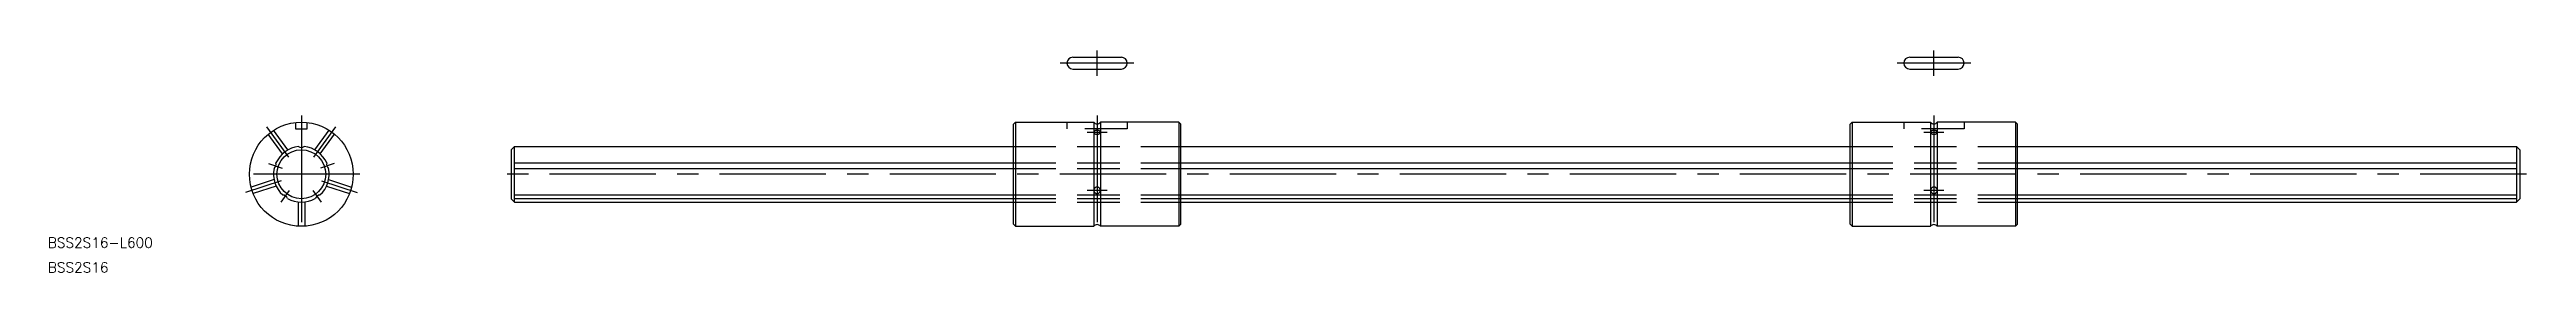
# Model space of a CAD drawing. Extents: x -75 to 665, y -29 to 37.
import ezdxf

# ---------------------------------------------------------------- set-up
doc = ezdxf.new("R2010")
doc.units = 0
doc.linetypes.add('CENTER', pattern=[50.8, 31.75, -6.35, 6.35, -6.35])
doc.linetypes.add('DASHED', pattern=[19.05, 12.7, -6.35])
doc.layers.get('0').update_dxf_attribs({"linetype": 'CONTINUOUS'})
doc.layers.add('CENTER', color=1, linetype='CENTER')
doc.styles.get("Standard").update_dxf_attribs({"font": 'txt.shx', "height": 3, "bigfont": 'bigfont.shx'})

msp = doc.modelspace()

# ---------------------------------------------------------------- linework, layer by layer
at = {"color": 7, "linetype": 'CONTINUOUS'}
for p, q in [((230.46, 34.85), (244.96, 34.85)), ((230.46, 31.35), (244.96, 31.35)), ((480.46, 34.85), (494.96, 34.85)), ((480.46, 31.35), (494.96, 31.35)), ((213.31, 15.5), (212.71, 14.9)), ((212.71, -14.9), (212.71, 14.9)), ((213.31, 15.5), (236.71, 15.5)), ((213.31, 15.5), (213.31, -15.5)), ((236.71, 15.5), (236.71, -1.75)), ((238.71, 15.5), (238.71, -1.75)), ((262.11, 15.5), (238.71, 15.5)), ((262.11, 15.5), (262.11, -15.5)), ((262.71, 14.9), (262.11, 15.5)), ((262.71, -14.9), (262.71, 14.9)), ((463.31, 15.5), (462.71, 14.9)), ((462.71, -14.9), (462.71, 14.9)), ((463.31, 15.5), (463.31, -15.5)), ((463.31, 15.5), (486.71, 15.5)), ((486.71, 15.5), (486.71, -1.75)), ((488.71, 15.5), (488.71, -1.75)), ((512.11, 15.5), (488.71, 15.5)), ((512.11, 15.5), (512.11, -15.5)), ((512.71, 14.9), (512.11, 15.5)), ((512.71, -14.9), (512.71, 14.9)), ((63.71, 8.3), (62.71, 7.3)), ((63.71, 8.3), (212.71, 8.3)), ((63.71, -8.3), (63.71, 8.3)), ((262.71, 8.3), (462.71, 8.3)), ((512.71, 8.3), (661.71, 8.3)), ((661.71, 8.3), (662.71, 7.3)), ((661.71, 8.3), (661.71, -8.3)), ((62.71, 7.3), (62.71, -7.3)), ((63.71, 3.37), (212.71, 3.37)), ((63.71, 1.73), (212.71, 1.73)), ((262.71, 3.37), (462.71, 3.37)), ((262.71, 1.73), (462.71, 1.73)), ((512.71, 3.37), (661.71, 3.37)), ((512.71, 1.73), (661.71, 1.73)), ((662.71, 7.3), (662.71, -7.3)), ((62.71, -7.3), (63.71, -8.3)), ((63.71, -6.17), (212.71, -6.17)), ((63.71, -7.19), (212.71, -7.19)), ((236.71, -1.75), (236.71, -15.5)), ((238.71, -1.75), (238.71, -15.5)), ((262.71, -6.17), (462.71, -6.17)), ((262.71, -7.19), (462.71, -7.19)), ((486.71, -1.75), (486.71, -15.5)), ((488.71, -1.75), (488.71, -15.5)), ((512.71, -6.17), (661.71, -6.17)), ((512.71, -7.19), (661.71, -7.19)), ((662.71, -7.3), (661.71, -8.3)), ((63.71, -8.3), (212.71, -8.3)), ((262.71, -8.3), (462.71, -8.3)), ((512.71, -8.3), (661.71, -8.3)), ((213.31, -15.5), (212.71, -14.9)), ((213.31, -15.5), (236.71, -15.5)), ((262.11, -15.5), (238.71, -15.5)), ((262.11, -15.5), (262.71, -14.9)), ((463.31, -15.5), (462.71, -14.9)), ((463.31, -15.5), (486.71, -15.5)), ((512.11, -15.5), (488.71, -15.5)), ((512.11, -15.5), (512.71, -14.9))]:
    msp.add_line(p, q, dxfattribs=at)
at = {"color": 3, "linetype": 'DASHED'}
for p, q in [((-1.75, 15.4), (-1.75, 13.5)), ((1.75, 13.5), (1.75, 15.4)), ((228.71, 15.5), (228.71, 13.5)), ((246.71, 15.5), (246.71, 13.5)), ((478.71, 15.5), (478.71, 13.5)), ((496.71, 15.5), (496.71, 13.5)), ((-5.65, 6.08), (-9.9, 11.93)), ((-4.03, 7.25), (-8.28, 13.1)), ((-1.75, 13.5), (1.75, 13.5)), ((4.03, 7.25), (8.28, 13.1)), ((5.65, 6.08), (9.9, 11.93)), ((212.71, 8.3), (262.71, 8.3)), ((246.71, 13.5), (228.71, 13.5)), ((462.71, 8.3), (512.71, 8.3)), ((496.71, 13.5), (478.71, 13.5)), ((212.71, 3.37), (262.71, 3.37)), ((212.71, 1.73), (262.71, 1.73)), ((462.71, 3.37), (512.71, 3.37)), ((462.71, 1.73), (512.71, 1.73)), ((-8.15, -1.6), (-15.02, -3.83)), ((-7.53, -3.5), (-14.4, -5.73)), ((7.53, -3.5), (14.4, -5.73)), ((8.15, -1.6), (15.02, -3.83)), ((212.71, -6.17), (262.71, -6.17)), ((212.71, -7.19), (262.71, -7.19)), ((462.71, -6.17), (512.71, -6.17)), ((462.71, -7.19), (512.71, -7.19)), ((-1, -8.24), (-1, -15.47)), ((1, -8.24), (1, -15.47)), ((212.71, -8.3), (262.71, -8.3)), ((462.71, -8.3), (512.71, -8.3))]:
    msp.add_line(p, q, dxfattribs=at)
at = {"color": 7, "linetype": 'CONTINUOUS'}
for points in [[(236.71, 12.51, 0), (236.71, 12.48, 0), (236.72, 12.46, 0), (236.72, 12.43, 0), (236.73, 12.4, 0), (236.74, 12.37, 0), (236.75, 12.34, 0), (236.77, 12.32, 0), (236.79, 12.29, 0), (236.81, 12.26, 0), (236.83, 12.24, 0), (236.85, 12.21, 0), (236.88, 12.19, 0), (236.91, 12.16, 0), (236.94, 12.14, 0), (236.97, 12.12, 0), (237, 12.1, 0), (237.04, 12.08, 0), (237.08, 12.06, 0), (237.12, 12.04, 0), (237.16, 12.02, 0), (237.2, 12.01, 0), (237.24, 12, 0), (237.28, 11.98, 0), (237.33, 11.97, 0), (237.37, 11.96, 0), (237.42, 11.95, 0), (237.47, 11.94, 0), (237.52, 11.94, 0), (237.56, 11.93, 0), (237.61, 11.93, 0), (237.66, 11.93, 0), (237.71, 11.93, 0), (237.76, 11.93, 0), (237.81, 11.93, 0), (237.86, 11.93, 0), (237.91, 11.94, 0), (237.95, 11.94, 0), (238, 11.95, 0), (238.05, 11.96, 0), (238.09, 11.97, 0), (238.14, 11.98, 0), (238.18, 12, 0), (238.22, 12.01, 0), (238.27, 12.02, 0), (238.31, 12.04, 0), (238.35, 12.06, 0), (238.38, 12.08, 0), (238.42, 12.1, 0), (238.45, 12.12, 0), (238.48, 12.14, 0), (238.51, 12.16, 0), (238.54, 12.19, 0), (238.57, 12.21, 0), (238.59, 12.24, 0), (238.62, 12.26, 0), (238.63, 12.29, 0), (238.65, 12.32, 0), (238.67, 12.34, 0), (238.68, 12.37, 0), (238.69, 12.4, 0), (238.7, 12.43, 0), (238.71, 12.46, 0), (238.71, 12.48, 0), (238.71, 12.51, 0), (238.71, 12.54, 0), (238.71, 12.57, 0), (238.7, 12.6, 0), (238.69, 12.63, 0), (238.68, 12.66, 0), (238.67, 12.68, 0), (238.65, 12.71, 0), (238.63, 12.74, 0), (238.62, 12.76, 0), (238.59, 12.79, 0), (238.57, 12.82, 0), (238.54, 12.84, 0), (238.51, 12.86, 0), (238.48, 12.89, 0), (238.45, 12.91, 0), (238.42, 12.93, 0), (238.38, 12.95, 0), (238.35, 12.97, 0), (238.31, 12.99, 0), (238.27, 13, 0), (238.22, 13.02, 0), (238.18, 13.03, 0), (238.14, 13.04, 0), (238.09, 13.06, 0), (238.05, 13.07, 0), (238, 13.08, 0), (237.95, 13.08, 0), (237.91, 13.09, 0), (237.86, 13.1, 0), (237.81, 13.1, 0), (237.76, 13.1, 0), (237.71, 13.1, 0), (237.66, 13.1, 0), (237.61, 13.1, 0), (237.56, 13.1, 0), (237.52, 13.09, 0), (237.47, 13.08, 0), (237.42, 13.08, 0), (237.37, 13.07, 0), (237.33, 13.06, 0), (237.28, 13.04, 0), (237.24, 13.03, 0), (237.2, 13.02, 0), (237.16, 13, 0), (237.12, 12.99, 0), (237.08, 12.97, 0), (237.04, 12.95, 0), (237, 12.93, 0), (236.97, 12.91, 0), (236.94, 12.89, 0), (236.91, 12.86, 0), (236.88, 12.84, 0), (236.85, 12.82, 0), (236.83, 12.79, 0), (236.81, 12.76, 0), (236.79, 12.74, 0), (236.77, 12.71, 0), (236.75, 12.68, 0), (236.74, 12.66, 0), (236.73, 12.63, 0), (236.72, 12.6, 0), (236.72, 12.57, 0), (236.71, 12.54, 0), (236.71, 12.51, 0)], [(486.71, 12.51, 0), (486.71, 12.48, 0), (486.72, 12.46, 0), (486.72, 12.43, 0), (486.73, 12.4, 0), (486.74, 12.37, 0), (486.75, 12.34, 0), (486.77, 12.32, 0), (486.79, 12.29, 0), (486.81, 12.26, 0), (486.83, 12.24, 0), (486.85, 12.21, 0), (486.88, 12.19, 0), (486.91, 12.16, 0), (486.94, 12.14, 0), (486.97, 12.12, 0), (487, 12.1, 0), (487.04, 12.08, 0), (487.08, 12.06, 0), (487.12, 12.04, 0), (487.16, 12.02, 0), (487.2, 12.01, 0), (487.24, 12, 0), (487.28, 11.98, 0), (487.33, 11.97, 0), (487.37, 11.96, 0), (487.42, 11.95, 0), (487.47, 11.94, 0), (487.52, 11.94, 0), (487.56, 11.93, 0), (487.61, 11.93, 0), (487.66, 11.93, 0), (487.71, 11.93, 0), (487.76, 11.93, 0), (487.81, 11.93, 0), (487.86, 11.93, 0), (487.91, 11.94, 0), (487.95, 11.94, 0), (488, 11.95, 0), (488.05, 11.96, 0), (488.09, 11.97, 0), (488.14, 11.98, 0), (488.18, 12, 0), (488.23, 12.01, 0), (488.27, 12.02, 0), (488.31, 12.04, 0), (488.35, 12.06, 0), (488.38, 12.08, 0), (488.42, 12.1, 0), (488.45, 12.12, 0), (488.48, 12.14, 0), (488.51, 12.16, 0), (488.54, 12.19, 0), (488.57, 12.21, 0), (488.59, 12.24, 0), (488.62, 12.26, 0), (488.63, 12.29, 0), (488.65, 12.32, 0), (488.67, 12.34, 0), (488.68, 12.37, 0), (488.69, 12.4, 0), (488.7, 12.43, 0), (488.71, 12.46, 0), (488.71, 12.48, 0), (488.71, 12.51, 0), (488.71, 12.54, 0), (488.71, 12.57, 0), (488.7, 12.6, 0), (488.69, 12.63, 0), (488.68, 12.66, 0), (488.67, 12.68, 0), (488.65, 12.71, 0), (488.63, 12.74, 0), (488.62, 12.76, 0), (488.59, 12.79, 0), (488.57, 12.82, 0), (488.54, 12.84, 0), (488.51, 12.86, 0), (488.48, 12.89, 0), (488.45, 12.91, 0), (488.42, 12.93, 0), (488.38, 12.95, 0), (488.35, 12.97, 0), (488.31, 12.99, 0), (488.27, 13, 0), (488.23, 13.02, 0), (488.18, 13.03, 0), (488.14, 13.04, 0), (488.09, 13.06, 0), (488.05, 13.07, 0), (488, 13.08, 0), (487.95, 13.08, 0), (487.91, 13.09, 0), (487.86, 13.1, 0), (487.81, 13.1, 0), (487.76, 13.1, 0), (487.71, 13.1, 0), (487.66, 13.1, 0), (487.61, 13.1, 0), (487.56, 13.1, 0), (487.52, 13.09, 0), (487.47, 13.08, 0), (487.42, 13.08, 0), (487.37, 13.07, 0), (487.33, 13.06, 0), (487.28, 13.04, 0), (487.24, 13.03, 0), (487.2, 13.02, 0), (487.16, 13, 0), (487.12, 12.99, 0), (487.08, 12.97, 0), (487.04, 12.95, 0), (487, 12.93, 0), (486.97, 12.91, 0), (486.94, 12.89, 0), (486.91, 12.86, 0), (486.88, 12.84, 0), (486.85, 12.82, 0), (486.83, 12.79, 0), (486.81, 12.76, 0), (486.79, 12.74, 0), (486.77, 12.71, 0), (486.75, 12.68, 0), (486.74, 12.66, 0), (486.73, 12.63, 0), (486.72, 12.6, 0), (486.72, 12.57, 0), (486.71, 12.54, 0), (486.71, 12.51, 0)], [(236.71, -4.78, 0), (236.71, -4.83, 0), (236.72, -4.87, 0), (236.72, -4.92, 0), (236.73, -4.97, 0), (236.74, -5.01, 0), (236.75, -5.06, 0), (236.77, -5.1, 0), (236.79, -5.14, 0), (236.81, -5.19, 0), (236.83, -5.23, 0), (236.85, -5.27, 0), (236.88, -5.31, 0), (236.91, -5.35, 0), (236.94, -5.38, 0), (236.97, -5.42, 0), (237, -5.45, 0), (237.04, -5.48, 0), (237.08, -5.51, 0), (237.12, -5.54, 0), (237.16, -5.57, 0), (237.2, -5.6, 0), (237.24, -5.62, 0), (237.28, -5.64, 0), (237.33, -5.66, 0), (237.37, -5.68, 0), (237.42, -5.69, 0), (237.47, -5.7, 0), (237.52, -5.71, 0), (237.56, -5.72, 0), (237.61, -5.73, 0), (237.66, -5.73, 0), (237.71, -5.73, 0), (237.76, -5.73, 0), (237.81, -5.73, 0), (237.86, -5.72, 0), (237.91, -5.71, 0), (237.95, -5.7, 0), (238, -5.69, 0), (238.05, -5.68, 0), (238.09, -5.66, 0), (238.14, -5.64, 0), (238.18, -5.62, 0), (238.22, -5.6, 0), (238.27, -5.57, 0), (238.31, -5.54, 0), (238.35, -5.51, 0), (238.38, -5.48, 0), (238.42, -5.45, 0), (238.45, -5.42, 0), (238.48, -5.38, 0), (238.51, -5.35, 0), (238.54, -5.31, 0), (238.57, -5.27, 0), (238.59, -5.23, 0), (238.62, -5.19, 0), (238.63, -5.14, 0), (238.65, -5.1, 0), (238.67, -5.06, 0), (238.68, -5.01, 0), (238.69, -4.97, 0), (238.7, -4.92, 0), (238.71, -4.87, 0), (238.71, -4.83, 0), (238.71, -4.78, 0), (238.71, -4.73, 0), (238.71, -4.69, 0), (238.7, -4.64, 0), (238.69, -4.59, 0), (238.68, -4.55, 0), (238.67, -4.5, 0), (238.65, -4.46, 0), (238.63, -4.42, 0), (238.62, -4.37, 0), (238.59, -4.33, 0), (238.57, -4.29, 0), (238.54, -4.25, 0), (238.51, -4.21, 0), (238.48, -4.18, 0), (238.45, -4.14, 0), (238.42, -4.11, 0), (238.38, -4.08, 0), (238.35, -4.04, 0), (238.31, -4.02, 0), (238.27, -3.99, 0), (238.22, -3.96, 0), (238.18, -3.94, 0), (238.14, -3.92, 0), (238.09, -3.9, 0), (238.05, -3.88, 0), (238, -3.87, 0), (237.95, -3.86, 0), (237.91, -3.85, 0), (237.86, -3.84, 0), (237.81, -3.83, 0), (237.76, -3.83, 0), (237.71, -3.83, 0), (237.66, -3.83, 0), (237.61, -3.83, 0), (237.56, -3.84, 0), (237.52, -3.85, 0), (237.47, -3.86, 0), (237.42, -3.87, 0), (237.37, -3.88, 0), (237.33, -3.9, 0), (237.28, -3.92, 0), (237.24, -3.94, 0), (237.2, -3.96, 0), (237.16, -3.99, 0), (237.12, -4.02, 0), (237.08, -4.04, 0), (237.04, -4.08, 0), (237, -4.11, 0), (236.97, -4.14, 0), (236.94, -4.18, 0), (236.91, -4.21, 0), (236.88, -4.25, 0), (236.85, -4.29, 0), (236.83, -4.33, 0), (236.81, -4.37, 0), (236.79, -4.42, 0), (236.77, -4.46, 0), (236.75, -4.5, 0), (236.74, -4.55, 0), (236.73, -4.59, 0), (236.72, -4.64, 0), (236.72, -4.69, 0), (236.71, -4.73, 0), (236.71, -4.78, 0)], [(486.71, -4.78, 0), (486.71, -4.83, 0), (486.72, -4.87, 0), (486.72, -4.92, 0), (486.73, -4.97, 0), (486.74, -5.01, 0), (486.75, -5.06, 0), (486.77, -5.1, 0), (486.79, -5.14, 0), (486.81, -5.19, 0), (486.83, -5.23, 0), (486.85, -5.27, 0), (486.88, -5.31, 0), (486.91, -5.35, 0), (486.94, -5.38, 0), (486.97, -5.42, 0), (487, -5.45, 0), (487.04, -5.48, 0), (487.08, -5.51, 0), (487.12, -5.54, 0), (487.16, -5.57, 0), (487.2, -5.6, 0), (487.24, -5.62, 0), (487.28, -5.64, 0), (487.33, -5.66, 0), (487.37, -5.68, 0), (487.42, -5.69, 0), (487.47, -5.7, 0), (487.52, -5.71, 0), (487.56, -5.72, 0), (487.61, -5.73, 0), (487.66, -5.73, 0), (487.71, -5.73, 0), (487.76, -5.73, 0), (487.81, -5.73, 0), (487.86, -5.72, 0), (487.91, -5.71, 0), (487.95, -5.7, 0), (488, -5.69, 0), (488.05, -5.68, 0), (488.09, -5.66, 0), (488.14, -5.64, 0), (488.18, -5.62, 0), (488.23, -5.6, 0), (488.27, -5.57, 0), (488.31, -5.54, 0), (488.35, -5.51, 0), (488.38, -5.48, 0), (488.42, -5.45, 0), (488.45, -5.42, 0), (488.48, -5.38, 0), (488.51, -5.35, 0), (488.54, -5.31, 0), (488.57, -5.27, 0), (488.59, -5.23, 0), (488.62, -5.19, 0), (488.63, -5.14, 0), (488.65, -5.1, 0), (488.67, -5.06, 0), (488.68, -5.01, 0), (488.69, -4.97, 0), (488.7, -4.92, 0), (488.71, -4.87, 0), (488.71, -4.83, 0), (488.71, -4.78, 0), (488.71, -4.73, 0), (488.71, -4.69, 0), (488.7, -4.64, 0), (488.69, -4.59, 0), (488.68, -4.55, 0), (488.67, -4.5, 0), (488.65, -4.46, 0), (488.63, -4.42, 0), (488.62, -4.37, 0), (488.59, -4.33, 0), (488.57, -4.29, 0), (488.54, -4.25, 0), (488.51, -4.21, 0), (488.48, -4.18, 0), (488.45, -4.14, 0), (488.42, -4.11, 0), (488.38, -4.08, 0), (488.35, -4.04, 0), (488.31, -4.02, 0), (488.27, -3.99, 0), (488.23, -3.96, 0), (488.18, -3.94, 0), (488.14, -3.92, 0), (488.09, -3.9, 0), (488.05, -3.88, 0), (488, -3.87, 0), (487.95, -3.86, 0), (487.91, -3.85, 0), (487.86, -3.84, 0), (487.81, -3.83, 0), (487.76, -3.83, 0), (487.71, -3.83, 0), (487.66, -3.83, 0), (487.61, -3.83, 0), (487.56, -3.84, 0), (487.52, -3.85, 0), (487.47, -3.86, 0), (487.42, -3.87, 0), (487.37, -3.88, 0), (487.33, -3.9, 0), (487.28, -3.92, 0), (487.24, -3.94, 0), (487.2, -3.96, 0), (487.16, -3.99, 0), (487.12, -4.02, 0), (487.08, -4.04, 0), (487.04, -4.08, 0), (487, -4.11, 0), (486.97, -4.14, 0), (486.94, -4.18, 0), (486.91, -4.21, 0), (486.88, -4.25, 0), (486.85, -4.29, 0), (486.83, -4.33, 0), (486.81, -4.37, 0), (486.79, -4.42, 0), (486.77, -4.46, 0), (486.75, -4.5, 0), (486.74, -4.55, 0), (486.73, -4.59, 0), (486.72, -4.64, 0), (486.72, -4.69, 0), (486.71, -4.73, 0), (486.71, -4.78, 0)]]:
    msp.add_polyline3d(points, dxfattribs=at)
for radius in [15.5, 7.3]:
    msp.add_circle((0, 0), radius, dxfattribs=at)
for centre, radius, start, end in [((230.46, 33.1), 1.75, 90, 270), ((244.96, 33.1), 1.75, 270, 90), ((480.46, 33.1), 1.75, 90, 270), ((494.96, 33.1), 1.75, 270, 90), ((237.71, 16.25), 1.25, 216.8699, 323.1301), ((487.71, 16.25), 1.25, 216.8699, 323.1301), ((0, 0), 8.3, 95.9897, 156.0103), ((0, 9.6), 1.6, 237.22684, 302.77316), ((0, 9.6), 1.6, 237.22684, 302.77316), ((0, 0), 8.3, 23.9897, 84.0103), ((0, 0), 8.3, 167.9897, 228.0103), ((-9.13, 2.97), 1.6, 309.22684, 14.77316), ((0, 0), 8.3, 311.9897, 12.0103), ((9.13, 2.97), 1.6, 165.22684, 230.77316), ((-5.64, -7.77), 1.6, 21.22684, 86.77316), ((0, 0), 8.3, 239.9897, 300.0103), ((5.64, -7.77), 1.6, 93.22684, 158.77316), ((237.71, -16.25), 1.25, 36.8699, 143.1301), ((487.71, -16.25), 1.25, 36.8699, 143.1301)]:
    msp.add_arc(centre, radius, start, end, dxfattribs=at)
at = {"layer": 'CENTER', "color": 1, "linetype": 'CENTER'}
for p, q in [((248.71, 33.1), (226.71, 33.1)), ((237.71, 29.35), (237.71, 36.85)), ((498.71, 33.1), (476.71, 33.1)), ((487.71, 29.35), (487.71, 36.85)), ((0, 17.5), (0, -17.5)), ((237.71, 17.5), (237.71, -20.24)), ((487.71, 17.5), (487.71, -20.24)), ((-3.7, 5.1), (-10.29, 14.16)), ((3.7, 5.1), (10.29, 14.16)), ((234.71, 12.54), (240.71, 12.54)), ((484.71, 12.54), (490.71, 12.54)), ((17.5, 0), (-17.5, 0)), ((-9.8, 3.18), (-5.71, 1.85)), ((9.8, 3.18), (5.71, 1.85)), ((664.71, 0), (60.71, 0)), ((-5.99, -1.95), (-16.64, -5.41)), ((-6.05, -8.33), (-3.53, -4.85)), ((6.05, -8.33), (3.53, -4.85)), ((5.99, -1.95), (16.64, -5.41)), ((240.71, -4.79), (234.71, -4.79)), ((490.71, -4.79), (484.71, -4.79))]:
    msp.add_line(p, q, dxfattribs=at)

# ---------------------------------------------------------------- texts
at = {"color": 7, "linetype": 'CONTINUOUS'}
for s, p in [('BSS2S16-L600', (-75.74, -21.87)), ('BSS2S16', (-75.74, -29.24))]:
    msp.add_text(s, height=3, dxfattribs=at).set_placement(p)

doc.saveas('drawing.dxf')
